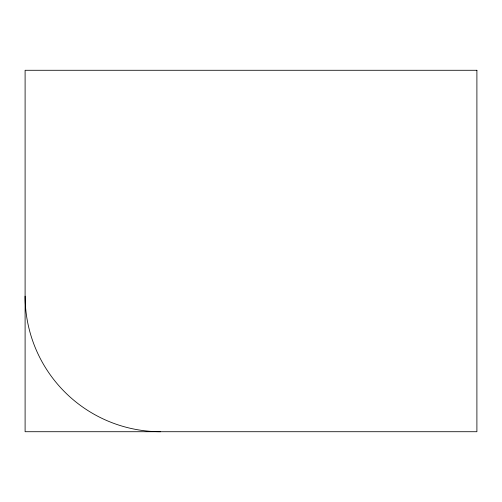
<?xml version="1.0" encoding="UTF-8"?>
<svg xmlns="http://www.w3.org/2000/svg" width="502" height="502" viewBox="0 0 502 502"><rect width="100%" height="100%" fill="white"/><g stroke="black" fill="none" stroke-linecap="round" stroke-linejoin="round"><path stroke-width="0.75" d="M160.64 431.72A135.54 135.54 0 0 1 25.1 296.18M476.9 70.28L25.1 70.28L25.1 431.72L476.9 431.72L476.9 70.28"/></g></svg>
